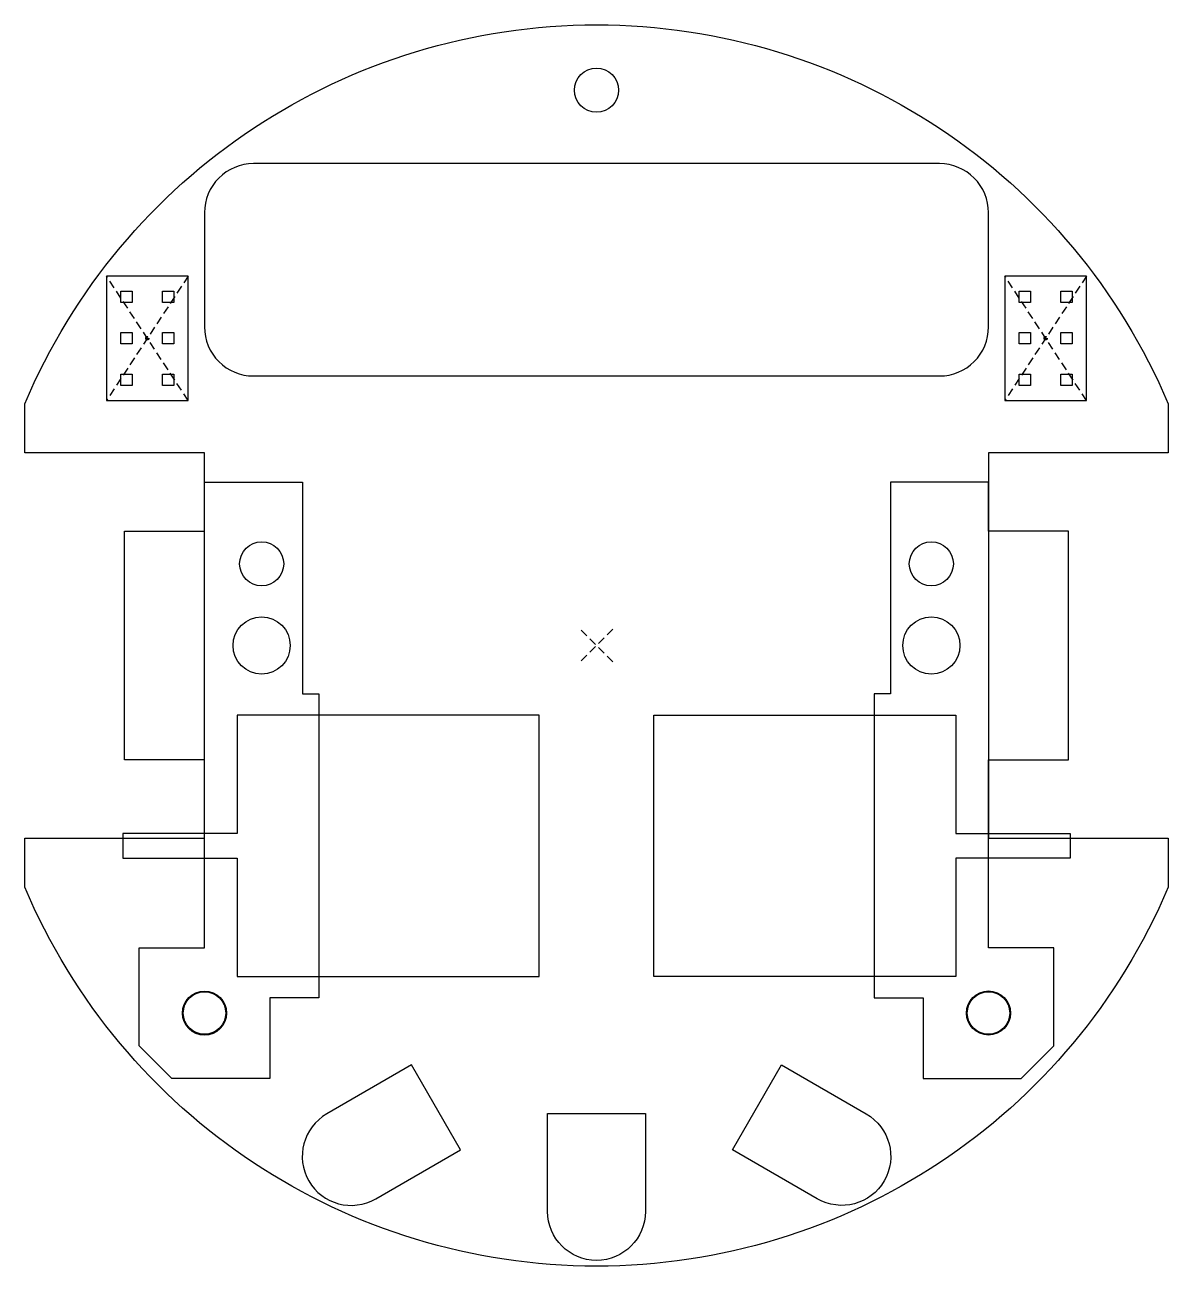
# Model space of a CAD drawing. Header units: millimetres. Extents: x -35 to 35, y -38 to 38.
import ezdxf

# ---------------------------------------------------------------- set-up
doc = ezdxf.new("R2010")
doc.units = ezdxf.units.MM
doc.linetypes.add('DASHED', pattern=[0.75, 0.5, -0.25])
doc.layers.get('0').update_dxf_attribs({"linetype": 'CONTINUOUS'})

msp = doc.modelspace()

# ---------------------------------------------------------------- linework, layer by layer
at = {"linetype": 'DASHED'}
for p, q in [((-25, 22.62), (-30, 15)), ((-25, 15), (-30, 22.62)), ((30, 22.62), (25, 15)), ((30, 15), (25, 22.62)), ((1, -1), (-1, 1)), ((1, 1), (-1, -1))]:
    msp.add_line(p, q, dxfattribs=at)
for points in [[(-35, -14.799), (-35, -11.8), (-24, -11.8), (-24, 11.8), (-35, 11.8), (-35, 14.799, -0.662896), (35, 14.799), (35, 11.8), (24, 11.8), (24, -11.8), (35, -11.8), (35, -14.799, -0.662896)], [(-24, 19.5, 0.414214), (-21, 16.5), (21, 16.5, 0.414214), (24, 19.5), (24, 26.5, 0.414214), (21, 29.5), (-21, 29.5, 0.414214), (-24, 26.5)], [(-8.32, -30.875), (-11.32, -25.679), (-16.516, -28.679, 1), (-13.516, -33.875)], [(8.32, -30.875), (11.32, -25.679), (16.516, -28.679, -1), (13.516, -33.875)], [(-3, -28.643), (3, -28.643), (3, -34.643, -1), (-3, -34.643)]]:
    msp.add_lwpolyline(points, format="xyb", close=True)
for points in [[(-25, 15), (-25, 22.62), (-30, 22.62), (-30, 15)], [(25, 22.62), (25, 15), (30, 15), (30, 22.62)], [(-28.42, 21), (-29.12, 21), (-29.12, 21.7), (-28.42, 21.7)], [(-25.88, 21), (-26.58, 21), (-26.58, 21.7), (-25.88, 21.7)], [(26.58, 21), (25.88, 21), (25.88, 21.7), (26.58, 21.7)], [(29.12, 21), (28.42, 21), (28.42, 21.7), (29.12, 21.7)], [(-28.42, 18.46), (-29.12, 18.46), (-29.12, 19.16), (-28.42, 19.16)], [(-25.88, 18.46), (-26.58, 18.46), (-26.58, 19.16), (-25.88, 19.16)], [(26.58, 18.46), (25.88, 18.46), (25.88, 19.16), (26.58, 19.16)], [(29.12, 18.46), (28.42, 18.46), (28.42, 19.16), (29.12, 19.16)], [(-28.42, 15.92), (-29.12, 15.92), (-29.12, 16.62), (-28.42, 16.62)], [(-25.88, 15.92), (-26.58, 15.92), (-26.58, 16.62), (-25.88, 16.62)], [(26.58, 15.92), (25.88, 15.92), (25.88, 16.62), (26.58, 16.62)], [(29.12, 15.92), (28.42, 15.92), (28.42, 16.62), (29.12, 16.62)], [(-17, -3.977), (-17, -21.562), (-20, -21.562), (-20, -26.5), (-26, -26.5), (-28, -24.5), (-28, -18.5), (-24, -18.5), (-24, -7), (-28.9, -7), (-28.9, 7), (-24, 7), (-24, 10), (-18, 10), (-18, -2.962), (-17, -2.962), (-17, -3.04)], [(17, -3.977), (17, -21.562), (20, -21.562), (20, -26.5), (26, -26.5), (28, -24.5), (28, -18.5), (24, -18.5), (24, -7), (28.9, -7), (28.9, 7), (24, 7), (24, 10), (18, 10), (18, -2.962), (17, -2.962), (17, -3.04)], [(-29, -11.512), (-29, -13.012), (-22, -13.012), (-22, -20.262), (-3.5, -20.262), (-3.5, -4.262), (-22, -4.262), (-22, -11.512)], [(29, -11.512), (29, -13.012), (22, -13.012), (22, -20.262), (3.5, -20.262), (3.5, -4.262), (22, -4.262), (22, -11.512)]]:
    msp.add_lwpolyline(points, close=True)
for centre, radius in [((0, 34), 1.35), ((-20.5, 5), 1.35), ((20.5, 5), 1.35), ((-20.5, 0), 1.75), ((20.5, 0), 1.75), ((-24, -22.504), 1.35), ((-24, -22.5), 1.3), ((24, -22.5), 1.35), ((24, -22.5), 1.3)]:
    msp.add_circle(centre, radius)
for centre in [(-27.5, 18.81), (27.5, 18.81)]:
    msp.add_circle(centre, 0.1, dxfattribs=at)

doc.saveas('drawing.dxf')
